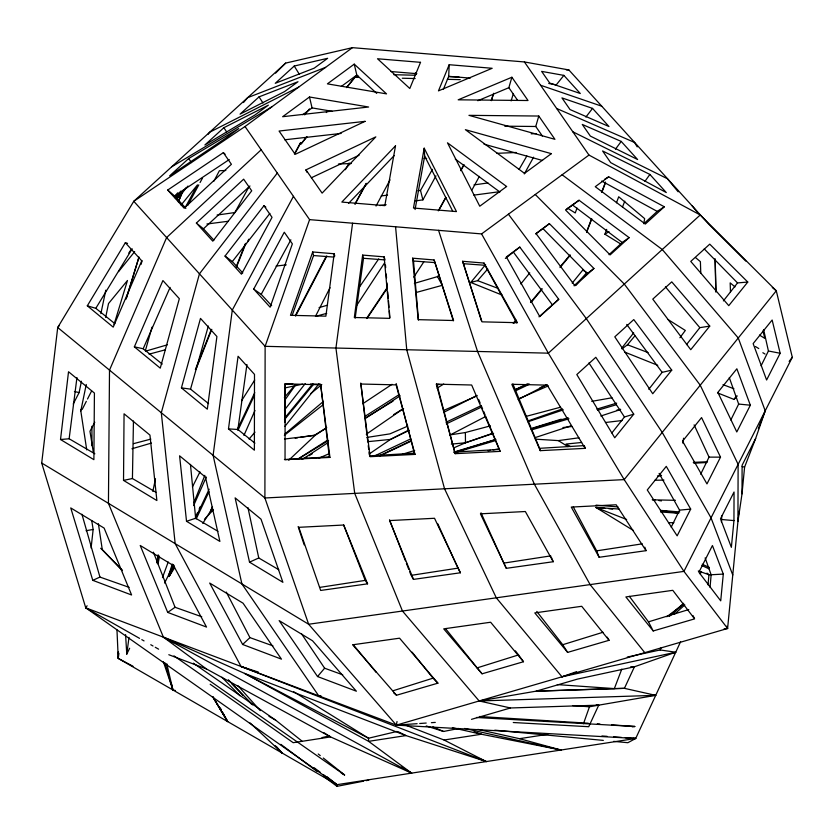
<?xml version="1.0" encoding="UTF-8"?>
<svg xmlns="http://www.w3.org/2000/svg" width="834" height="834" viewBox="0 0 834 834"><rect width="100%" height="100%" fill="white"/><g stroke="black" fill="none" stroke-linecap="round" stroke-linejoin="round"><path stroke-width="1.25" d="M680.596 641.732L635.706 738.465L336.946 784.679L118.24 658.412L118.251 651.927M292.797 383.807L285.145 383.88L285.04 459.701L329.951 457.407L320.6 384.193L310.488 384.047M733.951 520.593L734.045 492.008L720.503 518.769L731.366 547.333L733.951 520.593L721.66 519.509L721.712 515.746M535.272 194.499L624.291 284.071L700.237 385.204L738.121 464.34L737.934 521.511L742.01 493.843L742.104 465.257L755.646 438.496L765.216 410.828L738.267 337.989L662.259 249.522L562.126 174.786M123.526 480.394L124.058 413.8L149.953 435.108L156.886 500.546L123.526 480.394L132.429 478.539L155.875 492.227M284.811 422.275L285.207 383.692M132.429 478.539L133.45 421.003M393.825 74.706L415.332 75.237L415.426 72.777M443.365 89.405L448.713 76.321L449.182 64.718L492.175 68.284L438.476 90.875L449.182 64.718M360.705 384.015L396.108 384.87L415.019 454.394L370.108 456.688L360.768 383.046L367.033 435.421M710.057 587.303L711.141 574.762L705.137 557.904M721.431 522.021L721.66 519.509M708.014 584.853L708.973 574.72L706.992 573.094M723.297 574.084L720.722 600.834L698.892 572.28L712.434 545.519L723.297 574.084L711.141 574.762M745.784 261.073L708.66 224.075L568.871 69.941L524.409 61.945L352.428 47.663L285.645 63.103L133.774 201.296L57.713 327.512L41.7 463.026L85.746 607.83L396.348 725.132L727.602 628.482L738.298 517.685M738.549 515.141L738.914 511.315M742.01 493.843L744.595 467.092L755.646 438.496M91.094 548.021L93.147 529.465L91.73 520.593M60.517 439.518L68.524 371.756L94.419 393.064L93.888 459.67L60.517 439.518L69.139 438.767L94.847 453.79M69.139 438.767L76.957 377.541M228.485 428.895L238.076 356.254L254.495 374.383L254.38 450.204L228.485 428.895L237.888 429.479L254.923 443.156M682.921 443.219L683.578 438.215M133.013 666.272L118.24 658.412L118.928 653.272M129.645 648.268L126.778 654.096L128.999 637.385M334.194 253.755L325.875 316.169L290.472 315.315L312.698 251.972L334.194 253.755L334.768 256.038M352.584 223.21L335.935 348.039L354.721 493.384L402.468 611.03L479.164 700.967L510.45 707.972L598.729 705.157L655.712 695.347L624.426 688.342L614.356 688.592L536.158 691.157L479.164 700.967L484.346 700.841M362.644 255.079L354.325 317.493L389.728 318.348L384.14 256.862L362.644 255.079L363.53 258.29L355.159 318.161M237.888 429.479L246.927 364.521M157.251 563.596L158.523 555.892M643.785 223.616L644.651 218.612L618.703 196.772L616.472 202.808M424.193 148.202L413.476 208.031L456.479 211.596L424.193 148.202L424.652 156.073L415.082 209.532M158.085 563.774L159.482 556.101M156.719 562.408L158.158 554.756M397.026 721.514L396.348 725.132L635.706 738.465L627.877 742.708L613.668 741.374M73.225 403.99L79.105 392.606L81.43 381.232M105.668 317.441L108.514 303.555L127.456 280.495L114.018 324.593M80.773 411.047L86.256 384.474M100.883 313.626L105.803 290.169M152.851 491.424L155.478 478.768M181.426 387.873L200.494 318.4L216.913 336.529L207.322 409.181L181.426 387.873L190.538 389.134L208.583 403.635M145.408 350.593L152.007 327.126M190.538 389.134L208.344 326.011M517.653 100.382L508.855 87.685L511.888 77.239L458.179 99.819L528.026 100.518L511.888 77.239M542.361 136.005L535.751 126.487L538.785 116.041L468.948 115.342L554.933 139.32L538.785 116.041M141.019 264.43L142.134 260.761M126.07 299.145L138.986 257.018M126.726 297.196L138.882 257.55M511.117 100.914L513.4 93.523M491.32 100.653L493.676 93.262M491.32 100.507L493.28 94.336M164.59 583.06L169.114 573.948L172.304 564.055M352.428 47.663L245.029 126.518L309.591 219.634L265.129 346.329L264.899 497.981L308.643 624.249L396.348 725.132L417.115 723.683M583.466 723.714L589.471 706.784L598.729 705.157L588.721 726.716L513.264 722.515M292.244 315.158L313.553 255.548L312.698 251.972M162.463 577.639L168.197 561.991M577.024 208.114L575.241 212.951L567.704 208.281M621.101 244.216L604.911 234.208L606.693 229.381M586.552 231.946L591.64 218.56M601.814 191.799L605.505 182.062M586.594 232.477L591.681 219.102M601.846 192.362L605.536 182.636M621.789 669.118L614.356 688.592L557.289 684.599M758.304 428.697L765.216 410.828M622.466 207.072L624.791 201.15M195.385 369.545L211.242 329.597M236.23 266.651L245.363 243.643M195.969 369.295L211.815 329.326M236.314 267.558L245.915 243.33M193.811 502.923L204.841 475.359M700.289 573.969L701.279 571.571M178.351 201.818L182.855 191.028L177.215 197.981M178.685 201.109L182.688 191.518M134.368 346.85L162.911 280.558L179.331 298.687L160.264 368.159L134.368 346.85L143.177 348.748L162.223 364.072M143.177 348.748L170.084 287.407M202.777 523.387L210.345 511.461L212.451 506.707M243.935 435.431L254.964 410.484M193.644 505.54L206.279 477.069M173.806 565.869L169.052 576.523L174.567 567.85M195.458 517.299L197.575 512.566M199.159 509.011L200.212 506.645M627.283 657.056L660.142 649.957L661.195 647.684M169.114 573.948L173.566 564.524M195.25 518.612L209.146 489.183M237.502 429.135L254.745 392.647M174.056 565.921L169.052 576.523L171.814 570.727M196.261 518.79L209.021 491.695M237.888 430.427L254.547 395.087M210.345 511.461L212.534 506.978M671.214 527.192L679.554 510.137L659.1 473.389M700.675 474.202L709.046 457.126L694.107 424.86M730.813 420.013L738.663 404.063L729.312 377.635M761.088 365.803L768.416 350.989L763.59 329.513M192.425 486.931L199.972 471.898M690.688 509.094L677.145 535.845L647.267 489.965L666.283 466.362L690.688 509.094L679.554 510.137M720.513 457.147L706.971 483.908L682.556 441.176L701.571 417.573L720.513 457.147L709.046 457.126M750.339 405.209L736.787 431.97L717.855 392.397L736.86 368.795L750.339 405.209L738.663 404.063M780.155 353.262L766.613 380.023L753.144 343.608L772.148 320.006L780.155 353.262L768.416 350.989M524.409 61.945L588.971 155.072L700.226 214.974L776.287 290.785L792.3 357.306L683.943 571.384L308.643 624.249L41.7 463.026M82.222 409.39L86.329 401.331M87.507 399.027L91.615 390.969M330.035 287.709L315.45 316.399L326.74 313.344M295.559 315.127L326.219 256.278M295.59 316.055L326.855 256.038M213.963 181.114L219.394 170.73L225.816 170.48M94.774 422.254L89.978 431.272L93.408 452.82M376.03 206.05L390.041 179.883M294.423 153.967L300.584 142.52M247.583 241.495L248.824 239.212M295.038 153.393L300.584 143.094M293.453 196.355L232.29 310.071L213.108 455.364L241.912 583.946L318.703 695.806L321.236 696.38M253.703 289.085L284.279 232.227L292.359 243.872L270.122 307.214L253.703 289.085L261.209 294.35L271.655 305.713M185.096 207.76L197.45 184.908L181.082 205.049M187.66 205.466L198.815 184.846M200.056 182.552L202.537 177.976M415.311 200.879L422.911 199.879L435.963 175.859M261.209 294.35L290.878 239.827M355.044 203.798L366.209 183.344M471.888 190.1L479.352 176.391M355.023 204.267L366.189 183.824M249.105 186.576L234.865 212.555L217.111 215.047M438.309 210.866L445.804 197.345M460.795 170.303L463.923 164.663M524.315 173.941L533.583 157.199M345.359 169.729L349.144 162.922M438.892 210.126L445.773 197.731M460.775 170.709L463.902 165.08M422.911 199.879L420.513 190.433L432.45 169.333M519.123 169.344L526.848 155.979M125.34 242.715L141.759 260.833L113.205 327.126L87.309 305.817L125.34 242.715L127.56 243.403M87.309 305.817L95.806 308.309L132.189 248.803M241.62 400.674L254.704 380.064M363.655 781.145L336.988 786.337L336.946 784.679L85.746 607.83L87.101 605.765M356.848 305.192L384.62 262.846M413.789 277.128L423.766 261.928M128.759 253.077L130.928 249.835M367.002 317.723L387.299 287.428M366.96 318.536L387.257 288.251M359.162 287.469L378.699 258.915M717.532 392.887L734.056 399.434L736.286 396.244M285.061 399.809L295.59 384.912M644.984 181.322L649.874 174.431L602.596 150.964L610.665 162.609L666.293 192.56L649.874 174.431M615.45 149.213L621.205 141.415L637.624 159.544L590.347 136.078L582.278 124.443L621.205 141.415M679.898 337.739L685.329 330.462L668.128 319.589M174.577 196.96L177.663 192.852M176.485 199.284L183.407 190.069M208.146 134.284L209.709 132.199L298.728 87.09M175.369 198.346L180.822 191.08M585.875 117.073L592.547 108.399L608.966 126.528L570.029 109.556L561.96 97.912L592.547 108.399M789.152 361.393L792.3 357.306M277.305 173.076L199.451 273.813L161.306 412.747L175.171 543.643L241.047 666.481L486.326 761.578L444.053 740.019L405.188 724.954M263.971 205.706L272.04 217.34L241.453 274.198L225.034 256.069L263.971 205.706L265.848 207.113M242.767 272.947L232.321 261.574L269.903 213.4M621.705 348.216L633.663 332.891M284.446 410.036L305.254 383.588M611.895 432.919L624.457 416.979L633.746 414.175L595.799 357.286L576.815 374.56L614.731 437.777L633.746 414.175M648.789 389.29L662.133 372.35L671.756 370.14L633.777 319.578L614.794 336.842L652.741 393.742L671.756 370.14M686.476 344.63L699.83 327.658L709.765 326.094L671.756 281.861L652.772 299.135L690.75 349.696L709.765 326.094M723.391 300.907L737.537 282.924L747.775 282.048L709.744 244.153L690.76 261.417L728.76 305.661L747.775 282.048M304.712 114.863L309.456 108.9M284.978 426.299L318.953 383.828M563.878 75.383L541.641 71.39L549.721 83.025L580.297 93.512L563.878 75.383L556.247 84.901L548.73 83.463M59.329 325.51L57.713 327.512L264.899 497.981L624.197 479.613L776.287 290.785L772.305 287.511M118.564 271.634L134.67 251.649M177.361 198.607L185.992 187.89M301.116 143.75L306.808 136.703M326.313 112.548L327.939 110.536M346.631 87.382L355.576 76.301M301.105 143.938L306.797 136.901M346.642 87.622L355.586 76.561M572.197 283.122L582.789 270.039L587.073 272.76M520.802 283.925L529.767 272.874M284.78 418.001L312.792 383.734M284.477 419.617L313.48 384.443M513.859 323.238L516.34 320.256M531.175 302.367L541.891 289.461M560.031 267.599L569.914 255.684M502.141 295.08L470.751 282.465L485.638 264.566M513.181 323.279L515.652 320.308M530.507 302.45L542.058 288.554M560.208 266.724L570.112 254.818M621.945 348.893L627.47 344.786L634.882 335.883M249.085 439.07L254.964 432.148M284.394 397.537L295.319 384.683M317.546 676.541L356.379 691.209L312.521 640.762L279.15 620.611L317.546 676.541L324.624 668.211L342.732 674.8M575.919 285.28L586.771 272.541M243.465 102.551L247.677 97.651L325.583 67.377M181.072 194.072L187.952 186.065M414.362 283.372L437.496 276.617L439.184 274.667M470.751 282.465L477.621 280.651L487.744 268.975M415.332 75.237L416.802 73.548M734.056 399.434L737.235 395.921M204.455 519.28L213.358 509.845M348.56 203.381L394.201 155.562M275.595 73.121L285.645 63.103M288.741 460.243L315.179 435.317L326 428.134M242.631 644.474L281.454 659.141L243.059 603.201L209.688 583.049L242.631 644.474L249.939 637.614L272.937 645.86M261.167 149.797L166.612 237.554L109.504 370.129L108.441 503.329L163.391 637.155L206.415 668.931L330.535 736.912L411.642 773.128L368.618 741.353L244.498 673.372L163.391 637.155L411.642 773.128L401.602 767.144M196.376 223.053L243.653 179.174L251.722 190.819L212.795 241.182L196.376 223.053L203.444 228.787L213.89 240.161M539.014 316.826L558.738 299.302L519.791 247.093L506.363 256.945L539.754 316.576L558.738 299.302M574.021 285.76L587.23 273.583L593.933 268.465L549.418 223.668L536.001 233.53L574.949 285.739L593.933 268.465M609.008 254.683L622.216 242.496L629.117 237.617L579.057 200.254L566.182 209.449M643.994 223.585L657.202 211.388L664.312 206.78L608.684 176.829L604.692 179.247M203.444 228.787L249.96 185.982M188.672 158.543L169.688 175.818L225.316 138.423L238.743 128.572L188.672 158.543L191.476 162.578M223.866 127.706L204.883 144.98L254.943 115.009L268.371 105.147L223.866 127.706L226.577 131.782M259.051 96.869L240.067 114.143L284.582 91.584L297.999 81.732L259.051 96.869L263.012 103.041M294.246 66.032L275.262 83.306L314.209 68.169L327.637 58.307L294.246 66.032L299.364 74.32M629.117 237.617L610.134 254.891L565.629 210.105L579.057 200.254M664.312 206.78L645.328 224.054L595.257 186.691L608.684 176.829M700.226 214.974L548.355 353.168L265.129 346.329L133.774 201.296L245.029 126.518M674.341 614.283L684.829 604.931M669.202 615.94L683.713 603.284M669.452 616.232L682.264 605.369M284.978 433.941L323.488 401.352M505.352 258.446L519.791 247.093M310.748 393.596L321.799 384.568M284.342 435.327L323.206 404.688M535.772 233.968L549.418 223.668M666.793 616.753L682.149 605.182M309.487 96.994L282.643 116.708L368.628 107.013L309.487 96.994L312.062 107.909L302.763 114.727M354.242 64.145L327.387 83.859L386.528 93.877L354.242 64.145L356.816 75.06L376.749 93.418M341.325 86.423L356.816 75.06M309.591 219.634L481.572 233.916L588.971 155.072M167.707 612.406L206.53 627.064L173.597 565.65L140.227 545.488L167.707 612.406L175.057 607.288L201.755 616.753M366.262 434.253L403.635 408.514M436.735 385.704L438.872 384.234M369.326 453.904L390.458 439.424L408.931 430.031M223.335 152.653L231.404 164.288L184.126 208.166L167.707 190.037L223.335 152.653L225.086 154.196M167.707 190.037L174.577 195.98L229.256 159.555M362.811 403.708L392.043 384.307M302.158 459.44L328.304 442.468M365.344 418.428L400.216 395.806M297.78 459.127L327.397 440.279M364.698 416.541L398.704 394.899M604.911 234.208L608.997 231.623M304.702 458.481L306.902 457.095M309.112 455.718L312.416 453.644M326.751 427.738L314.522 435.202L300.355 437.391M298.551 458.783L328.565 440.477M365.24 418.095L393.033 401.144M393.731 414.55L402.624 409.129M437.089 388.112L443.751 384.036M171.741 166.748L271.874 106.804M450.172 434.952L485.899 416.374M518.175 399.59L546.989 384.61M443.563 412.434L477.048 395.42M409.077 430.427L390.458 439.424L367.492 441.697M379.543 455.75L411.183 440.654M446.326 423.87L481.479 407.096M515.454 390.885L529.517 384.172M305.974 169.844L375.821 136.87L322.112 193.123L305.974 169.844L306.735 172.106M311.332 177.788L359.068 155.249M375.29 455.604L410.63 438.934M445.981 422.265L481.333 405.595M515.506 389.478L527.286 383.921M379.72 455.927L411.527 440.998M92.782 580.339L131.605 594.996L104.125 528.089L70.754 507.937L92.782 580.339L99.944 577.076L129.166 587.365M249.522 562.158L282.893 582.309L261.021 519.175L235.125 497.877L249.522 562.158L258.759 557.977L278.785 569.716M539.921 387.8L545.811 385.141M318.984 458.116L328.492 453.977M407.816 426.08L389.947 433.868L366.772 437.454M443.532 410.505L476.871 395.973M515.558 389.624L528.652 383.911M519.718 398.339L548.292 385.881M453.842 447.837L465.466 442.771L492.487 433.346M477.819 100.726L508.855 87.685M355.941 77.072L358.349 76.228L355.951 77.093L358.526 77.155M395.577 226.775L406.742 349.748L444.553 488.797L496.293 597.811L561.98 676.812L576.555 671.672M660.142 649.957L675.728 652.219L634.434 666.783L577.566 679.074L536.158 691.157L624.426 688.342L634.434 666.783L630.567 666.898M528.099 420.92L562.481 408.921M451.361 444.126L465.466 442.771L493.613 433.315M527.87 421.796L563.357 409.869M186.524 521.281L219.895 541.433L205.487 477.142L179.591 455.833L186.524 521.281L195.646 518.258L217.935 531.3M535.334 437.548L571.165 425.767M600.824 416.02L620.59 409.515M392.918 690.802L433.044 678.157L437.913 683.161L396.504 695.243L393.627 692.804M445.752 628.899L477.152 667.878L518.55 654.909L523.481 661.737L482.073 673.809L443.719 628.846L490.632 622.237L523.481 661.737M454.405 452.362L495.417 439.622M532.686 428.05L561.261 419.168M536.752 611.426L562.741 644.713L602.982 632.266M402.311 454.259L414.675 450.485M629.347 596.32L648.477 621.841L688.759 609.56M453.581 452.153L495.907 439.435M530.768 428.957L568.121 417.73M596.758 409.129L616.68 403.145M455.718 452.424L495.542 440.592M531.644 429.875L568.986 418.793M597.613 410.297L616.284 404.751M145.481 351.197L167.405 344.807M319.047 307.642L327.574 305.15M131.96 448.765L151.444 443.073M609.039 640.303L581.705 606.287L534.792 612.896L567.631 652.386L609.039 640.303L607.225 637.145M653.199 630.963L694.607 618.88L672.777 590.326L625.865 596.936L653.199 630.963L648.477 621.841M471.481 719.346L510.45 707.972M415.989 292.536L442.291 285.322L437.496 276.617M149.046 354.179L165.403 349.78M449.933 434.921L465.382 432.533L490.455 425.861M525.556 416.52L560.667 407.18M133.482 443.667L150.86 439.101M397.047 731.439L368.534 738.226L244.498 673.372L405.96 735.578L486.326 761.578L479.206 758.429M616.764 410.192L620.548 409.296M322.028 737.59L329.545 735.828M561.98 676.812L675.728 652.219M285.291 387.862L302.752 384.13M426.268 725.955L443.542 731.46L458.856 728.468M366.189 780.645L368.732 780.155M591.723 401.352L612 397.776M488.005 450.787L490.538 450.339M493.071 449.891L499.41 448.775M86.069 530.695L93.147 529.465M632.255 726.904L634.82 726.487L611.541 724.85M295.205 438.184L297.78 437.787M411.683 576.367L413.487 579.39L460.399 572.781L457.97 568.131L411.089 575.366L409.682 571.738M481.009 512.827L503.851 563.096L550.753 555.871M444.053 740.019L481.395 734.243L561.011 750.016L519.478 738.684L477.83 729.375M519.478 738.684L547.813 734.306M319.61 587.407L365.219 580.391L367.575 583.842L320.663 590.451L298.791 527.317L343.702 525.024L367.575 583.842M573.292 506.936L596.654 550.847L642.295 543.841M381.201 195.969L387.549 195.073M417.97 190.788L420.513 190.433M474.025 184.908L487.973 182.948M553.223 561.73L525.347 511.523L480.436 513.827L506.311 568.329L553.223 561.73L551.243 557.039M646.048 550.669L616.18 504.778L571.269 507.072L599.135 557.279L646.048 550.669L644.807 547.156M535.386 439.164L558.384 440.613L578.942 437.798M473.848 195.135L499.191 191.757M379.824 205.55L386.163 204.716M206.926 224.012L228.474 221.229M724.016 628.94L727.602 628.482L726.841 626.178M276.085 266.077L286.25 264.847M284.467 439.028L315.179 435.317M562.908 427.55L571.936 426.487M605.463 422.504L622.227 420.513M284.675 139.789L341.137 133.43M581.579 442.489L566.046 444.053L570.414 446.576M657.473 475.953L661.352 475.568M658.996 475.63L661.56 475.39M419.711 723.505L426.205 723.047M431.397 722.682L435.285 722.411M369.472 455.864L414.383 453.185L415.019 454.394M454.52 452.111L499.43 449.411L500.087 451.382L455.176 453.675L436.662 383.588M512.889 383.963L539.567 448.327L584.478 445.596M284.425 459.565L329.336 456.907L329.951 457.407M693.815 463.235L706.784 462.505M585.155 448.358L547.229 385.141L511.826 384.286L540.244 450.652L585.155 448.358L584.697 446.513M531.216 133.836L536.345 133.586M496.928 153.32L516.163 152.497M693.283 462.359L707.513 461.755M424.099 158.46L426.664 158.356M711.329 574.616L708.973 574.72L698.277 570.967M338.437 164.017L351.26 163.506M479.164 700.967L655.712 695.347L650.53 695.264M654.888 480.259L663.947 480.103M668.691 522.689L673.882 522.689M504.716 126.174L535.751 126.487M652.313 499.816L675.436 500.317M566.296 69.879L568.871 69.941M448.848 76.686L458.961 76.936M402.301 78.229L415.176 78.542M447.368 79.334L460.243 79.647M285.145 383.88L320.548 384.735M596.133 705.043L598.729 705.157M476.485 717.49L634.82 726.487M479.55 716.51L588.262 723.214M619.151 509.063L595.851 507.437L633.413 530.497M660.559 511.972L678.678 513.244M572.677 705.595L589.471 706.784M597.321 723.849L599.907 724.037M633.121 738.278L635.706 738.465L625.312 737.694M601.929 735.963L607.121 736.349M613.615 736.829L621.413 737.402M462.536 261.282L482.031 321.841L517.434 322.695L484.043 263.075L462.536 261.282L463.495 263.69L485.002 265.285L516.705 322.841M435.025 262.616L434.087 259.968L412.59 258.186L413.518 261.011L435.025 262.616L453.31 320.788M363.53 258.29L385.037 259.916L384.14 256.862M313.553 255.548L333.798 257.08M596.07 505.133L617.952 506.916M660.424 510.377L679.731 511.94M390.969 71.536L416.26 73.632M448.713 76.321L470.209 78.115M494.812 730.167L603.336 740.394M604.89 508.333L595.851 507.437L626.636 519.488M608.768 508.709L612.646 509.094M652.438 499.629L655.013 499.993M658.881 500.536L661.466 500.9M660.559 510.533L678.615 513.087M312.062 107.909L332.193 111.318M318.703 695.806L321.257 696.275M163.36 661.716L172.919 689.979L175.296 690.448M464.601 728.447L561.011 750.016M452.362 727.748L481.395 734.243L474.004 731.804M742.177 466.54L744.595 467.092M74.424 391.48L79.105 392.606M483.991 144.157L542.559 160.493M258.352 672.079L241.047 666.481L247.145 668.691M540.547 85.224L601.71 106.199M477.621 280.651L498.252 288.439M627.47 344.786L648.101 352.573M723.015 384.651L733.941 388.769M168.802 654.721L206.415 668.931M624.822 352.136L657.765 365.323M432.836 726.904L443.542 731.46M556.695 108.514L634.549 142.458L637.228 146.888M702.218 564.243L709.359 567.433M701.957 565.567L708.994 568.819M397.797 731.543L405.96 735.578L368.618 741.353L368.534 738.226L293.724 691.751M572.833 131.793L667.388 178.716L678.146 191.799M163.391 637.155L173.701 642.743M601.689 181.051L657.202 211.388M85.746 607.83L139.559 638.364M141.801 639.636L144.042 640.908M150.766 644.724L153.018 645.996M155.26 647.267L158.616 649.175M268.986 716.354L275.616 720.117L301.991 741.092M341.231 773.035L344.598 774.963L323.3 758.023M762.849 352.719L765.039 354.054M759.461 335.091L764.861 338.406L762.943 330.889M755.468 346.537L758.763 348.56M558.384 440.613L567.933 446.638M323.946 732.711L330.535 736.912L293.193 742.687L210.168 684.245M193.332 663.186L275.616 720.117M173.962 655.868L344.598 774.963M455.281 159.054L499.889 192.008M313.98 767.655L320.246 772.294M323.373 774.619L336.946 784.679L326.803 776.621M280.829 744.335L317.233 771.554M323.477 776.225L336.988 786.337M572.322 204.841L622.216 242.496M225.034 256.069L232.321 261.574M318.223 753.999L320.256 755.604M95.806 308.309L114.863 323.655M735.004 286.886L730.177 282.862L730.48 291.931M695.577 257.623L700.393 261.657L700.789 273.344M250.085 722.932L282.278 753.112L276.273 746.409M542.944 228.589L587.23 273.583M704.24 248.928L737.537 282.924M221.886 677.208L240.015 695.775M100.747 548.24L122.462 570.623M228.318 679.752L252.744 704.939M101.394 548.668L122.16 570.185M231.445 683.369L243.184 695.525M247.698 700.206L251.315 703.948M275.053 745.617L282.278 753.112M174.577 195.98L185.888 208.312M237.93 685.715L260.229 710.61M396.504 695.243L352.646 644.797L399.559 638.187L437.913 683.161M665.428 286.833L699.83 327.658M477.152 667.878L482.073 673.809M353.199 644.609L376.144 672.36M692.241 205.946L697.141 211.899M412.09 652.136L433.044 678.157M644.786 652.647L590.118 584.603L534.375 484.2L477.548 351.458L438.569 230.351M515.402 650.864L518.55 654.909M727.602 628.482L683.943 571.384L624.197 479.613L548.355 353.168L481.572 233.916M508.417 214.202L586.323 318.619L662.217 432.408L711.037 517.862L732.763 574.991M626.741 324.447L662.133 372.35M513.546 252.306L552.233 304.65M301.533 633.819L324.624 668.211M588.94 362.967L624.457 416.979M562.741 644.713L567.631 652.386M213.024 697.015L227.599 721.546L222.688 712.372M220.228 707.785L221.458 710.078M226.275 592.057L249.939 637.614M424.652 156.073L452.831 211.398M693.064 615.648L694.096 617.806M460.399 572.781L434.524 518.279L389.614 520.572L413.487 579.39M503.851 563.096L506.311 568.329M437.767 523.752L457.97 568.131M484.043 263.075L485.002 265.285M500.087 451.382L471.669 385.006L436.265 384.151L455.176 453.675M478.653 399.444L480.144 403.01M481.124 405.397L482.615 408.962M483.605 411.339L485.086 414.915M486.076 417.292L498.93 448.223M153.383 552.16L175.057 607.288M389.509 519.77L405.46 560.865M406.398 563.273L408.743 569.32M343.608 524.857L365.219 580.391M596.654 550.847L599.135 557.279M298.134 526.577L304.191 544.883M434.087 259.968L453.581 320.517L418.178 319.662L412.59 258.186M463.495 263.69L481.374 320.715M164.83 662.613L172.919 689.979L166.758 663.718M539.567 448.327L540.244 450.652M81.93 514.244L99.944 577.076M396.171 383.525L414.383 453.185M171.074 682.421L172.919 689.979M247.938 507.593L258.759 557.977M80.617 409.713L86.736 449.891M98.37 523.679L102.113 548.459M367.335 437.975L367.794 441.812M368.253 445.637L368.711 449.474M369.014 452.028L369.326 454.582M320.756 385.464L329.336 456.907M190.454 464.434L195.646 518.258M413.518 261.011L418.459 320.016M385.475 265.035L385.683 267.599M386.225 274L386.549 277.847M386.976 282.966L387.414 288.095M387.737 291.931L388.279 298.343M388.488 300.907L389.03 307.308M389.353 311.145L389.895 317.556M125.569 634.611L126.778 654.096M116.969 629.889L118.24 658.412M715.218 260.427L715.968 291.274M715.04 258.676L715.864 292.119M465.382 432.533L465.466 442.771M91.917 426.278L91.948 445.679M395.524 145.814L384.818 205.644L341.825 202.078L395.524 145.814M420.524 62.331L409.807 88.498L377.521 58.766L420.524 62.331M506.613 186.503L479.758 206.217L447.472 142.812L506.613 186.503M551.357 153.654L524.513 173.357L465.372 129.677L551.357 153.654M365.052 121.347L295.215 154.321L279.067 131.042L365.052 121.347M227.599 721.546L212.92 697.047L227.599 721.546"/></g></svg>
